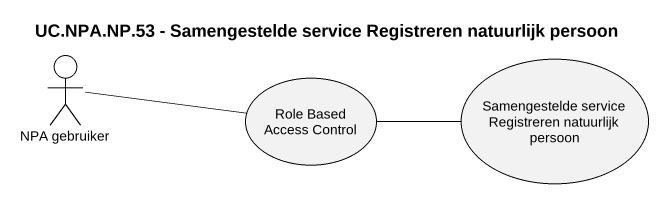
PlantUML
@startuml
title UC.NPA.NP.53 - Samengestelde service Registreren natuurlijk persoon
actor "NPA gebruiker" as NPA_gebruiker
usecase "Role Based Access Control" as Role_Based_Access_Control
usecase "Samengestelde service Registreren natuurlijk persoon" as Samengestelde_service
NPA_gebruiker -right- Role_Based_Access_Control
Role_Based_Access_Control -right- Samengestelde_service
@enduml
